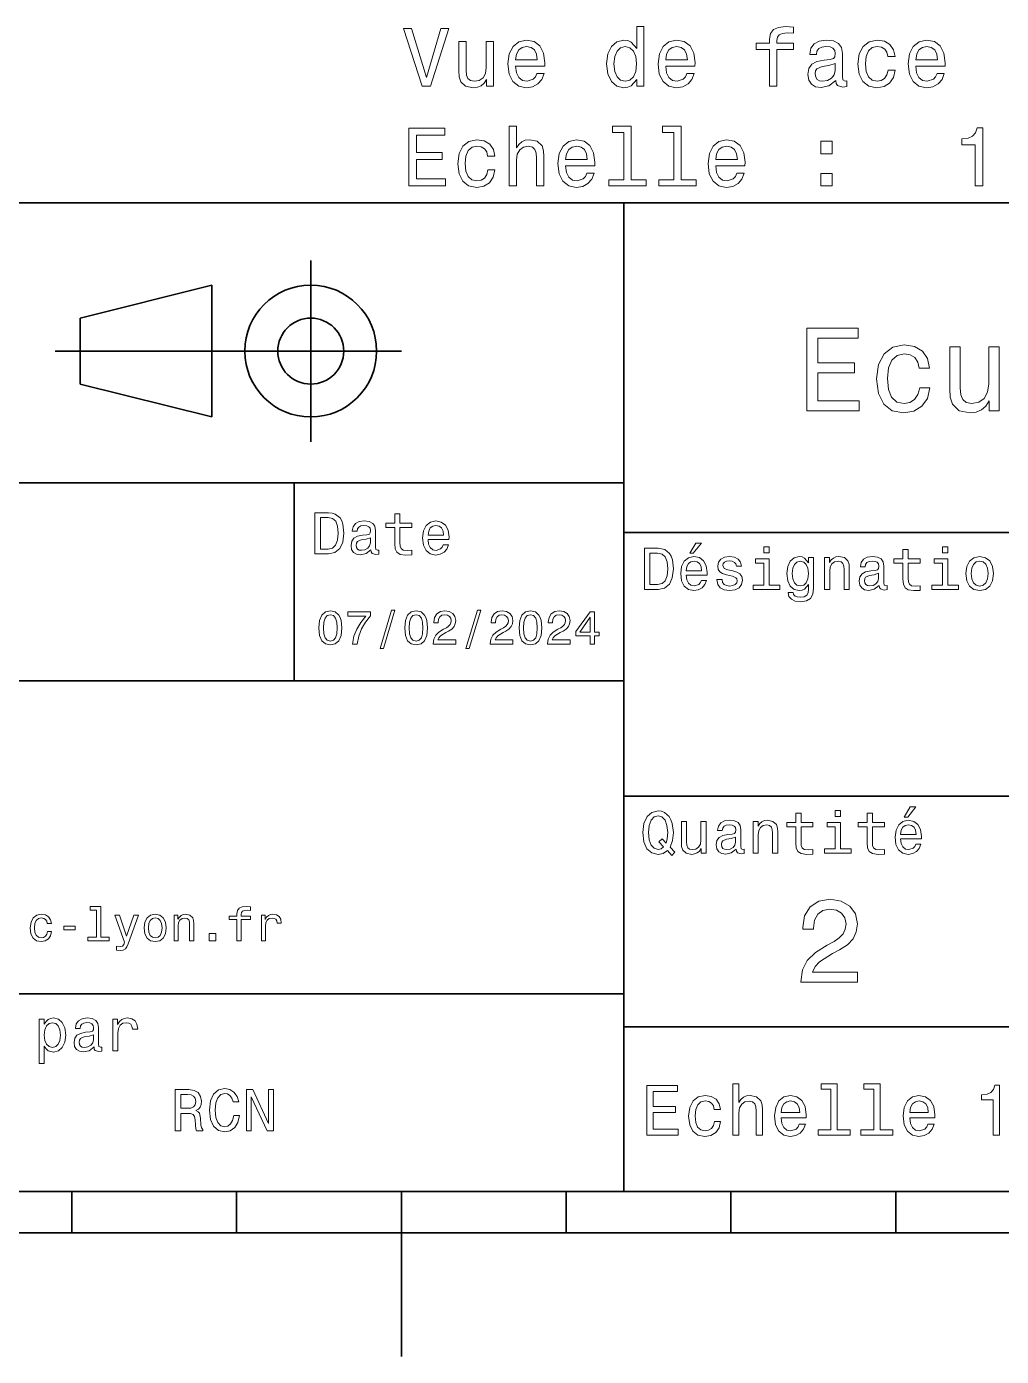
# Model space of a CAD drawing. Extents: x 0 to 297, y 0 to 210.
# Drawn here: x 125.8 to 184.9, y 0 to 80.7 of the extents above; entities that cross this region are included whole.
import ezdxf

# ---------------------------------------------------------------- set-up
doc = ezdxf.new("R2010")
doc.units = 0

msp = doc.modelspace()

# ---------------------------------------------------------------- linework, layer by layer
at = {"color": 7, "lineweight": 35}
for p, q in [((97, 70), (287, 70)), ((162, 10), (162, 70)), ((127.5, 61), (148.5, 61)), ((97, 53), (162, 53)), ((162, 50), (287, 50)), ((97, 41), (162, 41)), ((162, 34), (287, 34)), ((97, 22), (162, 22)), ((162, 20), (287, 20)), ((10, 10), (287, 10)), ((97, 10), (287, 10)), ((98.5, 7.5), (198.5, 7.5))]:
    msp.add_line(p, q, dxfattribs=at)
at = {"color": 7, "lineweight": 35, "ltscale": 0.275}
msp.add_line((143, 55.5), (143, 66.5), dxfattribs=at)
at = {"color": 7, "lineweight": 35, "ltscale": 0.206155}
for p, q in [((129, 63), (137, 65)), ((137, 57), (129, 59))]:
    msp.add_line(p, q, dxfattribs=at)
at = {"color": 7, "lineweight": 35, "ltscale": 0.2}
msp.add_line((137, 65), (137, 57), dxfattribs=at)
at = {"color": 7, "lineweight": 35, "ltscale": 0.1}
msp.add_line((129, 59), (129, 63), dxfattribs=at)
at = {"color": 7, "lineweight": 35, "ltscale": 0.3}
msp.add_line((142, 41), (142, 53), dxfattribs=at)
at = {"color": 7, "lineweight": 35, "ltscale": 0.0625}
for p, q in [((128.5, 10), (128.5, 7.5)), ((138.5, 10), (138.5, 7.5)), ((158.5, 10), (158.5, 7.5)), ((168.5, 10), (168.5, 7.5)), ((178.5, 10), (178.5, 7.5))]:
    msp.add_line(p, q, dxfattribs=at)
at = {"color": 7, "lineweight": 35, "ltscale": 0.25}
msp.add_line((148.5, 10), (148.5, 0), dxfattribs=at)
at = {"color": 7, "lineweight": 13}
for points in [[(162.782425, 77.484261), (162.782425, 77.065674), (163.226227, 77.065674), (163.226227, 80.686714), (162.78746, 80.686714), (162.78746, 79.360344), (162.44957, 79.743629), (162.242798, 79.834404), (162.005768, 79.869705), (161.577087, 79.768845), (161.244232, 79.48642), (161.027374, 79.032532), (160.951736, 78.422302), (161.027374, 77.812073), (161.244232, 77.353134), (161.577087, 77.065674), (162.005768, 76.969856), (162.242798, 77.005157), (162.454605, 77.095932)], [(170.841492, 79.304871), (170.841492, 77.065674), (171.285309, 77.065674), (171.285309, 79.304871), (172.293945, 79.304871), (172.293945, 79.683105), (171.285309, 79.683105), (171.285309, 79.849533), (171.320602, 80.051262), (171.4366, 80.187431), (171.633286, 80.26812), (171.91571, 80.298386), (172.293945, 80.278214), (172.293945, 80.661499), (171.81485, 80.686714), (171.381134, 80.641319), (171.078537, 80.505157), (170.896973, 80.26812), (170.841492, 79.930229), (170.841492, 79.683105), (170.029541, 79.683105), (170.029541, 79.304871)], [(150.895538, 80.570717), (150.018005, 77.590172), (149.11528, 80.570717), (148.636169, 80.570717), (149.765854, 77.065674), (150.270172, 77.065674), (151.374634, 80.570717)], [(154.097977, 79.773888), (153.654175, 79.773888), (153.654175, 78.210487), (153.603745, 77.847374), (153.457489, 77.585129), (153.230545, 77.423744), (152.932999, 77.373314), (152.695969, 77.413658), (152.544662, 77.534691), (152.458939, 77.741463), (152.438766, 78.033974), (152.438766, 79.773888), (151.994965, 79.773888), (151.994965, 77.993629), (152.010086, 77.635559), (152.105911, 77.338005), (152.398422, 77.065674), (152.867432, 76.969856), (153.119598, 77.005157), (153.336456, 77.095932), (153.523056, 77.252274), (153.674347, 77.479218), (153.674347, 77.065674), (154.097977, 77.065674)], [(155.434433, 78.291176), (157.209656, 78.291176), (157.214691, 78.497948), (157.134003, 79.077919), (156.912109, 79.511642), (156.559082, 79.773888), (156.090057, 79.869705), (155.631119, 79.768845), (155.278091, 79.48642), (155.051147, 79.027489), (154.970459, 78.422302), (155.046112, 77.801987), (155.273056, 77.348091), (155.621033, 77.065674), (156.074921, 76.969856), (156.468292, 77.035416), (156.791061, 77.206886), (157.028091, 77.479218), (157.164261, 77.842331), (156.72551, 77.842331), (156.63472, 77.640602), (156.503601, 77.489304), (156.130402, 77.368271), (155.842941, 77.423744), (155.626083, 77.600258), (155.484863, 77.887718), (155.434433, 78.276047)], [(155.434433, 78.664375), (155.489914, 79.01236), (155.626083, 79.269562), (155.832855, 79.425903), (156.105194, 79.481377), (156.372482, 79.425903), (156.579254, 79.269562), (156.705338, 79.01236), (156.750717, 78.664375)], [(162.081406, 79.471291), (162.373917, 79.400688), (162.595825, 79.204002), (162.726944, 78.87619), (162.777374, 78.422302), (162.726944, 77.963371), (162.595825, 77.635559), (162.373917, 77.43383), (162.081406, 77.368271), (161.804031, 77.43383), (161.592224, 77.635559), (161.451004, 77.968414), (161.405624, 78.422302), (161.451004, 78.871147), (161.592224, 79.198959), (161.804031, 79.400688)], [(164.542511, 78.291176), (166.317719, 78.291176), (166.322769, 78.497948), (166.242081, 79.077919), (166.020172, 79.511642), (165.667145, 79.773888), (165.19812, 79.869705), (164.739197, 79.768845), (164.386169, 79.48642), (164.159225, 79.027489), (164.078537, 78.422302), (164.154175, 77.801987), (164.381119, 77.348091), (164.729111, 77.065674), (165.182999, 76.969856), (165.57637, 77.035416), (165.899139, 77.206886), (166.136169, 77.479218), (166.272339, 77.842331), (165.833572, 77.842331), (165.742798, 77.640602), (165.611664, 77.489304), (165.23848, 77.368271), (164.951004, 77.423744), (164.734146, 77.600258), (164.592941, 77.887718), (164.542511, 78.276047)], [(164.542511, 78.664375), (164.597977, 79.01236), (164.734146, 79.269562), (164.940918, 79.425903), (165.213257, 79.481377), (165.480545, 79.425903), (165.687317, 79.269562), (165.8134, 79.01236), (165.858795, 78.664375)], [(174.871033, 77.418701), (174.871033, 77.403572), (174.896255, 77.232101), (174.971909, 77.111061), (175.289627, 77.015244), (175.536743, 77.055588), (175.536743, 77.398529), (175.430832, 77.3834), (175.289627, 77.448959), (175.264404, 77.650688), (175.264404, 79.052704), (175.203888, 79.410774), (175.027374, 79.662933), (174.719742, 79.814232), (174.286026, 79.869705), (173.862396, 79.809189), (173.549713, 79.637718), (173.353027, 79.37043), (173.28746, 79.017403), (173.28746, 78.987144), (173.685883, 78.987144), (173.721176, 79.198959), (173.832138, 79.350258), (174.013687, 79.441032), (174.270889, 79.476334), (174.518005, 79.451118), (174.694519, 79.375473), (174.80043, 79.244347), (174.835739, 79.06279), (174.815567, 78.850975), (174.734863, 78.745071), (174.533142, 78.694633), (174.154907, 78.654289), (173.721176, 78.563515), (173.413544, 78.40213), (173.231995, 78.149971), (173.176514, 77.776772), (173.226944, 77.443916), (173.383286, 77.1968), (173.635452, 77.040459), (173.983429, 76.984985), (174.452454, 77.090889)], [(178.023056, 78.87619), (178.461823, 78.87619), (178.371033, 79.279648), (178.154175, 79.597374), (177.816284, 79.79406), (177.377518, 79.869705), (176.893372, 79.768845), (176.525208, 79.48642), (176.293228, 79.027489), (176.21254, 78.412216), (176.288177, 77.801987), (176.515137, 77.348091), (176.873199, 77.065674), (177.362396, 76.969856), (177.796112, 77.045502), (178.134003, 77.257317), (178.365997, 77.590172), (178.466858, 78.033974), (178.043228, 78.033974), (177.967575, 77.751556), (177.82637, 77.539734), (177.624634, 77.408615), (177.377518, 77.368271), (177.069885, 77.43383), (176.847977, 77.635559), (176.711823, 77.963371), (176.666428, 78.427345), (176.711823, 78.881233), (176.853027, 79.209045), (177.079971, 79.410774), (177.377518, 79.481377), (177.639771, 79.435989), (177.836456, 79.32), (177.967575, 79.128357)], [(179.722626, 78.291176), (181.497833, 78.291176), (181.502884, 78.497948), (181.42218, 79.077919), (181.200287, 79.511642), (180.84726, 79.773888), (180.378235, 79.869705), (179.919312, 79.768845), (179.566284, 79.48642), (179.33934, 79.027489), (179.258636, 78.422302), (179.33429, 77.801987), (179.561234, 77.348091), (179.909225, 77.065674), (180.363113, 76.969856), (180.756485, 77.035416), (181.079254, 77.206886), (181.316284, 77.479218), (181.452454, 77.842331), (181.013687, 77.842331), (180.922913, 77.640602), (180.791779, 77.489304), (180.418579, 77.368271), (180.131119, 77.423744), (179.914261, 77.600258), (179.773056, 77.887718), (179.722626, 78.276047)], [(179.722626, 78.664375), (179.778091, 79.01236), (179.914261, 79.269562), (180.121033, 79.425903), (180.393372, 79.481377), (180.66066, 79.425903), (180.867432, 79.269562), (180.993515, 79.01236), (181.03891, 78.664375)], [(174.820602, 78.013802), (174.760086, 77.751556), (174.598709, 77.54982), (174.356628, 77.418701), (174.059082, 77.373314), (173.867432, 77.398529), (173.731262, 77.479218), (173.645538, 77.62043), (173.620316, 77.817116), (173.640488, 77.993629), (173.721176, 78.119705), (174.043945, 78.260918), (174.452454, 78.321434), (174.820602, 78.442474)], [(148.958939, 71.018845), (151.177948, 71.018845), (151.177948, 71.442474), (149.422913, 71.442474), (149.422913, 72.627632), (150.986313, 72.627632), (150.986313, 73.046219), (149.422913, 73.046219), (149.422913, 74.095215), (151.137604, 74.095215), (151.137604, 74.518845), (148.958939, 74.518845)], [(155.046112, 71.018845), (155.489914, 71.018845), (155.489914, 72.582245), (155.535309, 72.940315), (155.681549, 73.20256), (155.908508, 73.363945), (156.21109, 73.424461), (156.453171, 73.374031), (156.604462, 73.237862), (156.680115, 73.010918), (156.705338, 72.708328), (156.705338, 71.018845), (157.149139, 71.018845), (157.149139, 72.799103), (157.128967, 73.157173), (157.038177, 73.454727), (156.740631, 73.727058), (156.276657, 73.822876), (156.02449, 73.787575), (155.807632, 73.691757), (155.626083, 73.540459), (155.489914, 73.333687), (155.489914, 74.639885), (155.046112, 74.639885)], [(162.000717, 74.266685), (162.000717, 71.392044), (161.087891, 71.392044), (161.087891, 71.018845), (163.35231, 71.018845), (163.35231, 71.392044), (162.444519, 71.392044), (162.444519, 74.639885), (161.304749, 74.639885), (161.304749, 74.266685)], [(165.036743, 74.266685), (165.036743, 71.392044), (164.123917, 71.392044), (164.123917, 71.018845), (166.388336, 71.018845), (166.388336, 71.392044), (165.480545, 71.392044), (165.480545, 74.639885), (164.340775, 74.639885), (164.340775, 74.266685)], [(183.323486, 71.018845), (183.78241, 71.018845), (183.78241, 74.54406), (183.439484, 74.54406), (183.348694, 74.236427), (183.167145, 74.029648), (182.889771, 73.908615), (182.506485, 73.868271), (182.506485, 73.510201), (183.323486, 73.510201)], [(153.734863, 72.829361), (154.17363, 72.829361), (154.082855, 73.232819), (153.865997, 73.550545), (153.528091, 73.747231), (153.08934, 73.822876), (152.605194, 73.722015), (152.23703, 73.43959), (152.005051, 72.980659), (151.924347, 72.365387), (152, 71.755157), (152.226944, 71.301262), (152.585022, 71.018845), (153.074203, 70.923027), (153.507919, 70.998672), (153.845825, 71.210487), (154.077805, 71.543343), (154.17868, 71.987144), (153.755051, 71.987144), (153.679398, 71.704727), (153.538177, 71.492905), (153.336456, 71.361786), (153.08934, 71.321442), (152.781708, 71.387001), (152.559799, 71.58873), (152.42363, 71.916542), (152.378235, 72.380516), (152.42363, 72.834404), (152.564835, 73.162216), (152.791794, 73.363945), (153.08934, 73.434547), (153.351578, 73.38916), (153.548279, 73.27317), (153.679398, 73.081528)], [(158.470459, 72.244347), (160.245682, 72.244347), (160.250717, 72.451118), (160.170029, 73.03109), (159.94812, 73.464813), (159.595108, 73.727058), (159.126083, 73.822876), (158.667145, 73.722015), (158.314117, 73.43959), (158.087173, 72.980659), (158.006485, 72.375473), (158.082138, 71.755157), (158.309082, 71.301262), (158.657059, 71.018845), (159.110947, 70.923027), (159.504318, 70.988586), (159.827087, 71.160057), (160.064117, 71.432388), (160.200287, 71.795502), (159.761536, 71.795502), (159.670746, 71.593773), (159.539627, 71.442474), (159.166428, 71.321442), (158.878967, 71.376915), (158.662109, 71.553429), (158.520889, 71.840889), (158.470459, 72.229218)], [(158.470459, 72.617546), (158.52594, 72.96553), (158.662109, 73.222733), (158.868881, 73.379074), (159.141205, 73.434547), (159.408508, 73.379074), (159.61528, 73.222733), (159.741348, 72.96553), (159.786743, 72.617546)], [(167.578537, 72.244347), (169.353745, 72.244347), (169.358795, 72.451118), (169.278107, 73.03109), (169.056198, 73.464813), (168.703171, 73.727058), (168.234146, 73.822876), (167.775223, 73.722015), (167.422195, 73.43959), (167.195251, 72.980659), (167.114548, 72.375473), (167.190201, 71.755157), (167.417145, 71.301262), (167.765137, 71.018845), (168.219025, 70.923027), (168.612396, 70.988586), (168.935165, 71.160057), (169.172195, 71.432388), (169.30835, 71.795502), (168.869598, 71.795502), (168.778824, 71.593773), (168.64769, 71.442474), (168.27449, 71.321442), (167.98703, 71.376915), (167.770172, 71.553429), (167.628967, 71.840889), (167.578537, 72.229218)], [(167.578537, 72.617546), (167.634003, 72.96553), (167.770172, 73.222733), (167.976944, 73.379074), (168.249283, 73.434547), (168.516571, 73.379074), (168.723343, 73.222733), (168.849426, 72.96553), (168.894806, 72.617546)], [(173.958221, 72.975616), (174.654175, 72.975616), (174.654175, 73.727058), (173.958221, 73.727058)], [(173.958221, 71.018845), (174.654175, 71.018845), (174.654175, 71.770287), (173.958221, 71.770287)], [(173.109512, 57.381123), (176.279541, 57.381123), (176.279541, 57.986309), (173.772339, 57.986309), (173.772339, 59.679394), (176.005768, 59.679394), (176.005768, 60.277374), (173.772339, 60.277374), (173.772339, 61.775936), (176.221893, 61.775936), (176.221893, 62.381123), (173.109512, 62.381123)], [(179.932281, 59.967579), (180.559082, 59.967579), (180.429398, 60.543945), (180.119598, 60.997837), (179.636887, 61.278816), (179.010086, 61.386887), (178.318436, 61.242794), (177.792511, 60.839336), (177.46109, 60.183716), (177.345825, 59.304752), (177.453888, 58.432995), (177.778091, 57.78458), (178.289627, 57.381123), (178.988464, 57.244236), (179.608063, 57.352303), (180.090775, 57.6549), (180.42218, 58.130402), (180.566284, 58.764408), (179.96109, 58.764408), (179.853027, 58.36095), (179.651291, 58.058357), (179.363113, 57.871037), (179.010086, 57.8134), (178.570602, 57.907059), (178.253601, 58.195244), (178.059082, 58.663544), (177.994232, 59.326366), (178.059082, 59.974781), (178.260803, 60.443081), (178.585007, 60.731266), (179.010086, 60.83213), (179.38472, 60.767288), (179.66571, 60.601585), (179.853027, 60.327808)], [(184.788177, 61.25), (184.154175, 61.25), (184.154175, 59.016571), (184.082123, 58.497837), (183.873199, 58.123196), (183.548996, 57.892651), (183.123917, 57.820602), (182.785294, 57.878242), (182.569168, 58.051151), (182.446686, 58.346542), (182.417862, 58.764408), (182.417862, 61.25), (181.783859, 61.25), (181.783859, 58.706772), (181.805481, 58.195244), (181.942368, 57.770172), (182.360229, 57.381123), (183.030258, 57.244236), (183.390488, 57.294666), (183.700287, 57.424351), (183.966858, 57.647694), (184.182999, 57.971901), (184.182999, 57.381123), (184.788177, 57.381123)], [(144.080688, 51.190563), (143.248566, 51.190563), (143.248566, 48.690563), (144.080688, 48.690563), (144.473343, 48.769814), (144.765137, 49.011169), (144.945251, 49.40382), (145.010086, 49.940563), (144.952454, 50.488113), (144.880402, 50.70425), (144.779541, 50.877163), (144.487747, 51.111313), (144.296829, 51.168949)], [(144.055481, 50.891571), (144.329254, 50.837536), (144.516571, 50.671829), (144.628235, 50.376442), (144.664261, 49.940563), (144.624634, 49.519093), (144.51297, 49.223705), (144.322052, 49.047192), (144.055481, 48.989555), (143.583572, 48.989555), (143.583572, 50.891571)], [(148.100861, 50.289986), (148.100861, 49.320965), (148.122482, 49.007565), (148.223343, 48.791428), (148.425079, 48.665348), (148.767288, 48.62212), (149.141937, 48.640129), (149.141937, 48.913906), (148.868149, 48.892292), (148.619598, 48.921112), (148.486313, 49.011169), (148.42868, 49.162464), (148.417862, 49.375), (148.417862, 50.289986), (149.141937, 50.289986), (149.141937, 50.560158), (148.417862, 50.560158), (148.417862, 51.125721), (148.100861, 51.125721), (148.100861, 50.560158), (147.553314, 50.560158), (147.553314, 50.289986)], [(146.656342, 48.942726), (146.656342, 48.931919), (146.674347, 48.809441), (146.728394, 48.722984), (146.955338, 48.654541), (147.131851, 48.683357), (147.131851, 48.928314), (147.056198, 48.917507), (146.955338, 48.96434), (146.937317, 49.108429), (146.937317, 50.109871), (146.894089, 50.365635), (146.768005, 50.54575), (146.548264, 50.65382), (146.23848, 50.693443), (145.935883, 50.650219), (145.71254, 50.52774), (145.572052, 50.336815), (145.525223, 50.084656), (145.525223, 50.063042), (145.809799, 50.063042), (145.835022, 50.21434), (145.914261, 50.322407), (146.043945, 50.387249), (146.227661, 50.412464), (146.404175, 50.394455), (146.530258, 50.34042), (146.605911, 50.246758), (146.631119, 50.117077), (146.616714, 49.965778), (146.559082, 49.890129), (146.414978, 49.854107), (146.144806, 49.825291), (145.835022, 49.760448), (145.61528, 49.645176), (145.485596, 49.465057), (145.445969, 49.19849), (145.481995, 48.960735), (145.593658, 48.784222), (145.773773, 48.67255), (146.022339, 48.632927), (146.357346, 48.708576)], [(150.121765, 49.565922), (151.389771, 49.565922), (151.393372, 49.713619), (151.335739, 50.127884), (151.177231, 50.437683), (150.925079, 50.625), (150.590057, 50.693443), (150.262253, 50.621399), (150.010086, 50.41967), (149.847977, 50.091862), (149.790344, 49.659584), (149.844376, 49.216499), (150.006485, 48.892292), (150.255051, 48.690563), (150.579254, 48.62212), (150.860229, 48.668949), (151.090775, 48.791428), (151.260086, 48.98595), (151.357346, 49.245319), (151.043945, 49.245319), (150.979111, 49.101227), (150.885452, 48.993156), (150.618881, 48.9067), (150.413544, 48.946327), (150.258652, 49.072407), (150.157776, 49.27774), (150.121765, 49.555115)], [(150.121765, 49.832493), (150.161377, 50.081055), (150.258652, 50.264771), (150.406342, 50.376442), (150.600861, 50.416069), (150.791794, 50.376442), (150.939484, 50.264771), (151.029541, 50.081055), (151.061966, 49.832493)], [(146.620316, 49.367798), (146.577087, 49.180477), (146.461823, 49.036385), (146.28891, 48.942726), (146.07637, 48.910305), (145.939484, 48.928314), (145.842224, 48.98595), (145.780975, 49.086815), (145.76297, 49.227306), (145.777374, 49.353386), (145.835022, 49.443443), (146.065567, 49.544312), (146.357346, 49.587536), (146.620316, 49.673992)], [(166.004318, 48.728386), (166.216858, 48.728386), (166.717575, 49.340778), (166.364548, 49.340778)], [(164.080688, 49.030979), (163.248566, 49.030979), (163.248566, 46.530979), (164.080688, 46.530979), (164.473343, 46.610229), (164.765137, 46.851585), (164.945251, 47.244236), (165.010086, 47.780979), (164.952454, 48.328529), (164.880402, 48.544666), (164.779541, 48.717579), (164.487747, 48.951729), (164.296829, 49.009365)], [(164.055481, 48.731987), (164.329254, 48.677952), (164.516571, 48.512245), (164.628235, 48.216858), (164.664261, 47.780979), (164.624634, 47.359509), (164.51297, 47.064121), (164.322052, 46.887608), (164.055481, 46.829971), (163.583572, 46.829971), (163.583572, 48.731987)], [(165.784576, 47.406338), (167.052597, 47.406338), (167.056198, 47.554035), (166.998566, 47.9683), (166.840057, 48.278099), (166.587891, 48.465416), (166.252884, 48.533859), (165.925079, 48.461815), (165.672913, 48.260086), (165.510803, 47.932278), (165.453171, 47.5), (165.507202, 47.056915), (165.669312, 46.732708), (165.917862, 46.530979), (166.242081, 46.462536), (166.523056, 46.509365), (166.753601, 46.631844), (166.922913, 46.826366), (167.020172, 47.085735), (166.706772, 47.085735), (166.641937, 46.941643), (166.548264, 46.833572), (166.281708, 46.747116), (166.07637, 46.786743), (165.921463, 46.912823), (165.820602, 47.118156), (165.784576, 47.395531)], [(168.623199, 47.658501), (168.317001, 47.730545), (168.090057, 47.8134), (168.014404, 47.982708), (168.036026, 48.101585), (168.111664, 48.188038), (168.234146, 48.242073), (168.41066, 48.263687), (168.579971, 48.242073), (168.713257, 48.177231), (168.799713, 48.079971), (168.835739, 47.950287), (169.145538, 47.950287), (169.145538, 47.957493), (169.091492, 48.191643), (168.943802, 48.375359), (168.713257, 48.490635), (168.41066, 48.533859), (168.104462, 48.490635), (167.881119, 48.371758), (167.740631, 48.195244), (167.697403, 47.971901), (167.729828, 47.755764), (167.830688, 47.604465), (167.996399, 47.496399), (168.237747, 47.42075), (168.590775, 47.334293), (168.806915, 47.244236), (168.864548, 47.172188), (168.886169, 47.064121), (168.853745, 46.930836), (168.767288, 46.829971), (168.626801, 46.765129), (168.439484, 46.743515), (168.241348, 46.765129), (168.09726, 46.840778), (168, 46.963257), (167.960373, 47.132565), (167.654175, 47.132565), (167.704605, 46.844379), (167.85231, 46.635445), (168.086456, 46.509365), (168.41066, 46.462536), (168.749283, 46.509365), (168.997833, 46.635445), (169.149139, 46.837173), (169.203171, 47.100143), (169.163544, 47.327087), (169.05188, 47.481987), (168.868149, 47.582851)], [(170.824203, 49.117435), (170.489197, 49.117435), (170.489197, 48.757202), (170.824203, 48.757202)], [(173.518738, 46.617435), (173.518738, 48.465416), (173.216141, 48.465416), (173.216141, 48.152016), (172.967575, 48.4366), (172.816284, 48.508644), (172.646973, 48.533859), (172.340775, 48.461815), (172.103027, 48.260086), (171.94812, 47.935879), (171.894089, 47.5), (171.94812, 47.060516), (172.103027, 46.736309), (172.340775, 46.530979), (172.646973, 46.462536), (172.819885, 46.487751), (172.963974, 46.552593), (173.216141, 46.826366), (173.216141, 46.552593), (173.187317, 46.336456), (173.108063, 46.181557), (172.956772, 46.091499), (172.729828, 46.059078), (172.531708, 46.080692), (172.391205, 46.134727), (172.30835, 46.228386), (172.283142, 46.354465), (171.976944, 46.354465), (171.976944, 46.340057), (172.023773, 46.109509), (172.167862, 45.9366), (172.398407, 45.824928), (172.711823, 45.785301), (173.086456, 45.839336), (173.335022, 45.990635), (173.47551, 46.253601)], [(174.181549, 46.530979), (174.498566, 46.530979), (174.498566, 47.647694), (174.530975, 47.903458), (174.635452, 48.090778), (174.797546, 48.206051), (175.013687, 48.249279), (175.1866, 48.213257), (175.294662, 48.115993), (175.348709, 47.953888), (175.366714, 47.737751), (175.366714, 46.530979), (175.683716, 46.530979), (175.683716, 47.802593), (175.669312, 48.058357), (175.604462, 48.270893), (175.391937, 48.465416), (175.060516, 48.533859), (174.876801, 48.508644), (174.721909, 48.440201), (174.588623, 48.324928), (174.484146, 48.170029), (174.484146, 48.465416), (174.181549, 48.465416)], [(177.499283, 46.783142), (177.499283, 46.772335), (177.517288, 46.649857), (177.57132, 46.5634), (177.798264, 46.494957), (177.974777, 46.523773), (177.974777, 46.76873), (177.899139, 46.757923), (177.798264, 46.804756), (177.780258, 46.948845), (177.780258, 47.950287), (177.73703, 48.206051), (177.610947, 48.386166), (177.391205, 48.494236), (177.081406, 48.533859), (176.778824, 48.490635), (176.555481, 48.368156), (176.414978, 48.177231), (176.368149, 47.925072), (176.368149, 47.903458), (176.65274, 47.903458), (176.677948, 48.054756), (176.757202, 48.162823), (176.886887, 48.227665), (177.070602, 48.25288), (177.247116, 48.234871), (177.373199, 48.180836), (177.448853, 48.087173), (177.47406, 47.957493), (177.459656, 47.806194), (177.402023, 47.730545), (177.257919, 47.694523), (176.987747, 47.665707), (176.677948, 47.600864), (176.458206, 47.485592), (176.328537, 47.305473), (176.28891, 47.038906), (176.324921, 46.801151), (176.4366, 46.624638), (176.616714, 46.512966), (176.86528, 46.473343), (177.200287, 46.548992)], [(178.943802, 48.130402), (178.943802, 47.161381), (178.965424, 46.84798), (179.066284, 46.631844), (179.268005, 46.505764), (179.610229, 46.462536), (179.984863, 46.480545), (179.984863, 46.754322), (179.71109, 46.732708), (179.46254, 46.761528), (179.329254, 46.851585), (179.271606, 47.00288), (179.260803, 47.215416), (179.260803, 48.130402), (179.984863, 48.130402), (179.984863, 48.400574), (179.260803, 48.400574), (179.260803, 48.966137), (178.943802, 48.966137), (178.943802, 48.400574), (178.396255, 48.400574), (178.396255, 48.130402)], [(181.667145, 49.117435), (181.332138, 49.117435), (181.332138, 48.757202), (181.667145, 48.757202)], [(182.762253, 47.496399), (182.819885, 47.056915), (182.985596, 46.732708), (183.248566, 46.530979), (183.601593, 46.462536), (183.951004, 46.530979), (184.213974, 46.729107), (184.379684, 47.053314), (184.440918, 47.496399), (184.379684, 47.935879), (184.213974, 48.263687), (183.951004, 48.461815), (183.601593, 48.533859), (183.248566, 48.461815), (182.985596, 48.260086), (182.819885, 47.935879)], [(165.784576, 47.672909), (165.824203, 47.921471), (165.921463, 48.105186), (166.069168, 48.216858), (166.263687, 48.256485), (166.454605, 48.216858), (166.60231, 48.105186), (166.692368, 47.921471), (166.724777, 47.672909)], [(170.8134, 46.79755), (170.8134, 48.400574), (169.999283, 48.400574), (169.999283, 48.130402), (170.496399, 48.130402), (170.496399, 46.79755), (169.847977, 46.79755), (169.847977, 46.530979), (171.469025, 46.530979), (171.469025, 46.79755)], [(172.221909, 47.5), (172.254318, 47.820606), (172.351593, 48.058357), (172.502884, 48.198845), (172.704605, 48.249279), (172.917145, 48.198845), (173.075653, 48.058357), (173.172913, 47.820606), (173.208939, 47.5), (173.172913, 47.172188), (173.075653, 46.938038), (172.917145, 46.793949), (172.704605, 46.747116), (172.502884, 46.793949), (172.351593, 46.938038), (172.254318, 47.175793)], [(181.656342, 46.79755), (181.656342, 48.400574), (180.842224, 48.400574), (180.842224, 48.130402), (181.33934, 48.130402), (181.33934, 46.79755), (180.690918, 46.79755), (180.690918, 46.530979), (182.311966, 46.530979), (182.311966, 46.79755)], [(183.086456, 47.5), (183.118881, 47.824207), (183.219742, 48.058357), (183.381851, 48.20245), (183.601593, 48.25288), (183.817719, 48.20245), (183.979828, 48.061958), (184.080688, 47.824207), (184.116714, 47.5), (184.080688, 47.172188), (183.979828, 46.934437), (183.817719, 46.790344), (183.601593, 46.743515), (183.381851, 46.790344), (183.219742, 46.934437), (183.118881, 47.172188)], [(177.463257, 47.208214), (177.420029, 47.020893), (177.304749, 46.876801), (177.131851, 46.783142), (176.919312, 46.750721), (176.782425, 46.76873), (176.68515, 46.826366), (176.623917, 46.927231), (176.605911, 47.067722), (176.620316, 47.193802), (176.677948, 47.283859), (176.908508, 47.384727), (177.200287, 47.427952), (177.463257, 47.514408)], [(143.498566, 44.201729), (143.541794, 43.749279), (143.677231, 43.426514), (143.893372, 43.230549), (144.193085, 43.167149), (144.489914, 43.230549), (144.706055, 43.426514), (144.838623, 43.749279), (144.884735, 44.201729), (144.838623, 44.651299), (144.783859, 44.829971), (144.706055, 44.976948), (144.489914, 45.172913), (144.193085, 45.239193), (143.893372, 45.172913), (143.677231, 44.974064), (143.541794, 44.651299)], [(147.213257, 42.956772), (147.412109, 42.956772), (148.109512, 45.279541), (147.907791, 45.279541)], [(148.703171, 44.201729), (148.746399, 43.749279), (148.881851, 43.426514), (149.097992, 43.230549), (149.397705, 43.167149), (149.694534, 43.230549), (149.910675, 43.426514), (150.043228, 43.749279), (150.08934, 44.201729), (150.043228, 44.651299), (149.98848, 44.829971), (149.910675, 44.976948), (149.694534, 45.172913), (149.397705, 45.239193), (149.097992, 45.172913), (148.881851, 44.974064), (148.746399, 44.651299)], [(150.429398, 43.224785), (151.804047, 43.224785), (151.804047, 43.472622), (150.71759, 43.472622), (150.778107, 43.60807), (150.881851, 43.720463), (151.201736, 43.925072), (151.371765, 44.011528), (151.561966, 44.135448), (151.697418, 44.279541), (151.775223, 44.44957), (151.804047, 44.642651), (151.755051, 44.884727), (151.619598, 45.074928), (151.412109, 45.195965), (151.144104, 45.239193), (150.867447, 45.190201), (150.657059, 45.054756), (150.521622, 44.838619), (150.47551, 44.553314), (150.47551, 44.51297), (150.737762, 44.51297), (150.737762, 44.536022), (150.763687, 44.731991), (150.841507, 44.876083), (150.965424, 44.9683), (151.129684, 45), (151.296829, 44.971184), (151.420746, 44.899136), (151.50145, 44.786743), (151.530258, 44.645535), (151.510086, 44.51297), (151.455338, 44.400578), (151.363113, 44.302593), (151.236313, 44.216141), (151.066284, 44.12392), (150.783859, 43.945248), (150.585022, 43.755043), (150.466858, 43.524498), (150.429398, 43.233429)], [(152.417877, 42.956772), (152.616714, 42.956772), (153.314133, 45.279541), (153.112396, 45.279541)], [(153.899139, 43.224785), (155.273773, 43.224785), (155.273773, 43.472622), (154.187317, 43.472622), (154.247849, 43.60807), (154.351593, 43.720463), (154.671478, 43.925072), (154.841507, 44.011528), (155.031708, 44.135448), (155.167145, 44.279541), (155.244965, 44.44957), (155.273773, 44.642651), (155.224792, 44.884727), (155.08934, 45.074928), (154.881851, 45.195965), (154.613831, 45.239193), (154.337173, 45.190201), (154.126801, 45.054756), (153.991364, 44.838619), (153.945251, 44.553314), (153.945251, 44.51297), (154.207504, 44.51297), (154.207504, 44.536022), (154.233429, 44.731991), (154.311249, 44.876083), (154.435165, 44.9683), (154.599426, 45), (154.766571, 44.971184), (154.890488, 44.899136), (154.971191, 44.786743), (155, 44.645535), (154.979828, 44.51297), (154.925079, 44.400578), (154.832855, 44.302593), (154.706055, 44.216141), (154.536026, 44.12392), (154.253601, 43.945248), (154.054764, 43.755043), (153.9366, 43.524498), (153.899139, 43.233429)], [(155.642654, 44.201729), (155.685883, 43.749279), (155.821335, 43.426514), (156.037476, 43.230549), (156.337173, 43.167149), (156.634003, 43.230549), (156.850143, 43.426514), (156.982712, 43.749279), (157.028824, 44.201729), (156.982712, 44.651299), (156.927963, 44.829971), (156.850143, 44.976948), (156.634003, 45.172913), (156.337173, 45.239193), (156.037476, 45.172913), (155.821335, 44.974064), (155.685883, 44.651299)], [(157.368881, 43.224785), (158.743515, 43.224785), (158.743515, 43.472622), (157.657059, 43.472622), (157.71759, 43.60807), (157.821335, 43.720463), (158.14122, 43.925072), (158.311249, 44.011528), (158.50145, 44.135448), (158.636887, 44.279541), (158.714706, 44.44957), (158.743515, 44.642651), (158.694534, 44.884727), (158.559082, 45.074928), (158.351593, 45.195965), (158.083572, 45.239193), (157.806915, 45.190201), (157.596542, 45.054756), (157.461105, 44.838619), (157.414993, 44.553314), (157.414993, 44.51297), (157.677231, 44.51297), (157.677231, 44.536022), (157.703171, 44.731991), (157.780991, 44.876083), (157.904907, 44.9683), (158.069168, 45), (158.236313, 44.971184), (158.360229, 44.899136), (158.440918, 44.786743), (158.469742, 44.645535), (158.44957, 44.51297), (158.394821, 44.400578), (158.302597, 44.302593), (158.175797, 44.216141), (158.005768, 44.12392), (157.723343, 43.945248), (157.524506, 43.755043), (157.406342, 43.524498), (157.368881, 43.233429)], [(143.775223, 44.201729), (143.798279, 44.550434), (143.870316, 44.801155), (144, 44.948128), (144.193085, 45), (144.383286, 44.948128), (144.51297, 44.801155), (144.585022, 44.550434), (144.608078, 44.201729), (144.585022, 43.850143), (144.51297, 43.599426), (144.383286, 43.45245), (144.193085, 43.403458), (144, 43.45245), (143.870316, 43.599426), (143.798279, 43.850143)], [(145.52739, 43.224785), (145.818451, 43.224785), (145.913544, 43.700291), (146.080704, 44.144093), (146.317001, 44.556198), (146.625366, 44.942364), (146.625366, 45.181557), (145.253601, 45.181557), (145.253601, 44.919308), (146.348709, 44.919308), (146.031708, 44.530262), (145.792511, 44.12392), (145.625366, 43.691643)], [(148.979828, 44.201729), (149.002884, 44.550434), (149.074936, 44.801155), (149.20462, 44.948128), (149.397705, 45), (149.587906, 44.948128), (149.71759, 44.801155), (149.789627, 44.550434), (149.812683, 44.201729), (149.789627, 43.850143), (149.71759, 43.599426), (149.587906, 43.45245), (149.397705, 43.403458), (149.20462, 43.45245), (149.074936, 43.599426), (149.002884, 43.850143)], [(155.919312, 44.201729), (155.942368, 44.550434), (156.01442, 44.801155), (156.144104, 44.948128), (156.337173, 45), (156.527374, 44.948128), (156.657059, 44.801155), (156.729111, 44.550434), (156.752167, 44.201729), (156.729111, 43.850143), (156.657059, 43.599426), (156.527374, 43.45245), (156.337173, 43.403458), (156.144104, 43.45245), (156.01442, 43.599426), (155.942368, 43.850143)], [(159.965424, 43.224785), (160.224792, 43.224785), (160.224792, 43.720463), (160.510086, 43.720463), (160.510086, 43.951008), (160.224792, 43.951008), (160.224792, 45.181557), (159.96254, 45.181557), (159.086456, 43.974064), (159.086456, 43.720463), (159.965424, 43.720463)], [(159.328537, 43.951008), (159.965424, 44.847263), (159.965424, 43.951008)], [(164.642654, 30.685879), (164.916428, 30.401297), (165.107346, 30.592218), (164.811966, 30.894812), (164.963257, 31.305475), (165.010086, 31.780979), (164.941635, 32.339336), (164.862396, 32.56628), (164.757919, 32.753601), (164.46254, 33.009365), (164.282425, 33.074207), (164.08429, 33.099422), (163.702454, 33.009365), (163.41066, 32.757202), (163.223343, 32.342937), (163.158508, 31.780979), (163.223343, 31.219019), (163.407059, 30.804754), (163.698853, 30.54899), (164.08429, 30.462536), (164.39769, 30.520172)], [(175.161377, 33.117435), (174.82637, 33.117435), (174.82637, 32.757202), (175.161377, 32.757202)], [(179.015854, 32.728386), (179.228394, 32.728386), (179.729111, 33.340778), (179.376083, 33.340778)], [(164.41571, 30.916426), (164.260803, 30.801151), (164.08429, 30.765129), (163.850143, 30.829971), (163.666428, 31.024494), (163.543945, 31.341497), (163.504318, 31.780979), (163.543945, 32.216858), (163.662827, 32.537464), (163.846542, 32.731987), (164.08429, 32.80043), (164.318451, 32.731987), (164.502167, 32.533859), (164.621033, 32.213257), (164.664261, 31.780979), (164.631851, 31.40634), (164.5634, 31.150576), (164.329254, 31.395533), (164.13472, 31.211815)], [(166.998566, 32.465416), (166.681549, 32.465416), (166.681549, 31.348703), (166.645538, 31.089336), (166.541061, 30.902016), (166.378967, 30.786743), (166.166428, 30.750719), (165.997116, 30.779539), (165.889053, 30.865993), (165.827805, 31.013687), (165.8134, 31.222622), (165.8134, 32.465416), (165.496399, 32.465416), (165.496399, 31.193804), (165.507202, 30.93804), (165.575653, 30.725504), (165.784576, 30.530979), (166.119598, 30.462536), (166.299713, 30.487751), (166.454605, 30.552593), (166.587891, 30.664265), (166.695969, 30.826368), (166.695969, 30.530979), (166.998566, 30.530979)], [(168.824921, 30.78314), (168.824921, 30.772333), (168.842941, 30.649855), (168.896973, 30.5634), (169.123917, 30.494957), (169.30043, 30.523775), (169.30043, 30.768732), (169.224777, 30.757925), (169.123917, 30.804754), (169.105911, 30.948847), (169.105911, 31.950287), (169.062683, 32.206051), (168.9366, 32.386166), (168.716858, 32.494236), (168.407059, 32.533859), (168.104462, 32.490635), (167.881119, 32.368156), (167.740631, 32.177231), (167.693802, 31.925072), (167.693802, 31.903458), (167.978394, 31.903458), (168.003601, 32.054756), (168.082855, 32.162823), (168.21254, 32.227665), (168.396255, 32.25288), (168.572769, 32.234871), (168.698853, 32.180836), (168.77449, 32.087173), (168.799713, 31.957493), (168.785309, 31.806194), (168.727661, 31.730547), (168.583572, 31.694523), (168.3134, 31.665705), (168.003601, 31.600864), (167.783859, 31.48559), (167.654175, 31.305475), (167.614548, 31.038904), (167.650574, 30.801151), (167.762253, 30.62464), (167.942368, 30.512968), (168.190918, 30.473343), (168.52594, 30.54899)], [(169.844376, 30.530979), (170.161377, 30.530979), (170.161377, 31.647694), (170.193802, 31.903458), (170.298279, 32.090778), (170.460373, 32.206051), (170.676514, 32.249279), (170.849426, 32.213257), (170.957489, 32.115993), (171.011536, 31.95389), (171.029541, 31.737751), (171.029541, 30.530979), (171.346542, 30.530979), (171.346542, 31.802593), (171.332138, 32.058357), (171.267288, 32.270893), (171.054749, 32.465416), (170.723343, 32.533859), (170.539627, 32.508644), (170.38472, 32.440201), (170.251434, 32.324928), (170.146973, 32.170029), (170.146973, 32.465416), (169.844376, 32.465416)], [(172.438034, 32.130402), (172.438034, 31.161383), (172.459656, 30.847982), (172.560516, 30.631844), (172.762253, 30.505762), (173.104462, 30.462536), (173.479111, 30.480547), (173.479111, 30.754322), (173.205338, 30.732708), (172.956772, 30.761526), (172.823486, 30.851583), (172.765854, 31.002882), (172.755035, 31.215418), (172.755035, 32.130402), (173.479111, 32.130402), (173.479111, 32.400574), (172.755035, 32.400574), (172.755035, 32.966137), (172.438034, 32.966137), (172.438034, 32.400574), (171.890488, 32.400574), (171.890488, 32.130402)], [(175.150574, 30.79755), (175.150574, 32.400574), (174.336456, 32.400574), (174.336456, 32.130402), (174.833572, 32.130402), (174.833572, 30.79755), (174.185165, 30.79755), (174.185165, 30.530979), (175.806198, 30.530979), (175.806198, 30.79755)], [(176.775223, 32.130402), (176.775223, 31.161383), (176.796829, 30.847982), (176.89769, 30.631844), (177.099426, 30.505762), (177.44165, 30.462536), (177.816284, 30.480547), (177.816284, 30.754322), (177.542511, 30.732708), (177.293945, 30.761526), (177.16066, 30.851583), (177.103027, 31.002882), (177.092224, 31.215418), (177.092224, 32.130402), (177.816284, 32.130402), (177.816284, 32.400574), (177.092224, 32.400574), (177.092224, 32.966137), (176.775223, 32.966137), (176.775223, 32.400574), (176.227661, 32.400574), (176.227661, 32.130402)], [(178.796112, 31.40634), (180.064117, 31.40634), (180.067719, 31.554033), (180.010086, 31.9683), (179.851593, 32.278099), (179.599426, 32.465416), (179.264404, 32.533859), (178.9366, 32.461815), (178.684433, 32.260086), (178.522339, 31.932276), (178.464691, 31.5), (178.518738, 31.056915), (178.680832, 30.732708), (178.929398, 30.530979), (179.253601, 30.462536), (179.534576, 30.509365), (179.765137, 30.631844), (179.934433, 30.826368), (180.031708, 31.085733), (179.718292, 31.085733), (179.653458, 30.941643), (179.559799, 30.833572), (179.293228, 30.747118), (179.087891, 30.786743), (178.932999, 30.912823), (178.832138, 31.118155), (178.796112, 31.395533)], [(168.78891, 31.208212), (168.745682, 31.020893), (168.630402, 30.876801), (168.457489, 30.78314), (168.244965, 30.750719), (168.108063, 30.768732), (168.010803, 30.826368), (167.94957, 30.927233), (167.931549, 31.067722), (167.945969, 31.193804), (168.003601, 31.283861), (168.234146, 31.384726), (168.52594, 31.427954), (168.78891, 31.514408)], [(178.796112, 31.672911), (178.835739, 31.921469), (178.932999, 32.105186), (179.080688, 32.216858), (179.275208, 32.256485), (179.466141, 32.216858), (179.613831, 32.105186), (179.703888, 31.921469), (179.736313, 31.672911)], [(172.742065, 22.700289), (176.178665, 22.700289), (176.178665, 23.319885), (173.462524, 23.319885), (173.613831, 23.658503), (173.873199, 23.939482), (174.672897, 24.45101), (175.097977, 24.667147), (175.573486, 24.976946), (175.912094, 25.337177), (176.106628, 25.762249), (176.178665, 26.244957), (176.056183, 26.850143), (175.717575, 27.325649), (175.198837, 27.628242), (174.528809, 27.736313), (173.837173, 27.613834), (173.311234, 27.275217), (172.97261, 26.734871), (172.857346, 26.021614), (172.857346, 25.92075), (173.512955, 25.92075), (173.512955, 25.978386), (173.577805, 26.4683), (173.772324, 26.828531), (174.082123, 27.059078), (174.492783, 27.138329), (174.91066, 27.066282), (175.220459, 26.886168), (175.42218, 26.605188), (175.494232, 26.252163), (175.443802, 25.92075), (175.306915, 25.639771), (175.076355, 25.394814), (174.759354, 25.178675), (174.33429, 24.948128), (173.628235, 24.501442), (173.131119, 24.025938), (172.835724, 23.449568), (172.742065, 22.721903)], [(127.014412, 26.259367), (127.265129, 26.259367), (127.213257, 26.489914), (127.08934, 26.671471), (126.896255, 26.783863), (126.645538, 26.827091), (126.368881, 26.769453), (126.158501, 26.60807), (126.02594, 26.345821), (125.979828, 25.994238), (126.023056, 25.645535), (126.15274, 25.386168), (126.357353, 25.224785), (126.636887, 25.170031), (126.884727, 25.213257), (127.077812, 25.334295), (127.210373, 25.524496), (127.268013, 25.778099), (127.02594, 25.778099), (126.982712, 25.616716), (126.902023, 25.495678), (126.786743, 25.42075), (126.645538, 25.397696), (126.469742, 25.43516), (126.342941, 25.550434), (126.265129, 25.737753), (126.239197, 26.002882), (126.265129, 26.262249), (126.345825, 26.449568), (126.47551, 26.564842), (126.645538, 26.605188), (126.795395, 26.579252), (126.907784, 26.51297), (126.982712, 26.40346)], [(130.002884, 27.080692), (130.002884, 25.438042), (129.481277, 25.438042), (129.481277, 25.224785), (130.775223, 25.224785), (130.775223, 25.438042), (130.256485, 25.438042), (130.256485, 27.293949), (129.605194, 27.293949), (129.605194, 27.080692)], [(132.273773, 26.772335), (131.829971, 25.49856), (131.394821, 26.772335), (131.118164, 26.772335), (131.706055, 25.13833), (131.654175, 24.994238), (131.573486, 24.896255), (131.438049, 24.864553), (131.20462, 24.893373), (131.20462, 24.648417), (131.44957, 24.62536), (131.625366, 24.648417), (131.749283, 24.720463), (131.838623, 24.844381), (131.916428, 25.025938), (132.544678, 26.772335)], [(132.893372, 25.99712), (132.939484, 25.645535), (133.072052, 25.386168), (133.282425, 25.224785), (133.56485, 25.170031), (133.844391, 25.224785), (134.054764, 25.383286), (134.187317, 25.642653), (134.236313, 25.99712), (134.187317, 26.348703), (134.054764, 26.610952), (133.844391, 26.769453), (133.56485, 26.827091), (133.282425, 26.769453), (133.072052, 26.60807), (132.939484, 26.348703)], [(134.703171, 25.224785), (134.956772, 25.224785), (134.956772, 26.118156), (134.982712, 26.322767), (135.066284, 26.472624), (135.195969, 26.564842), (135.368881, 26.599424), (135.507202, 26.570606), (135.593658, 26.492796), (135.636902, 26.363113), (135.651306, 26.190203), (135.651306, 25.224785), (135.904907, 25.224785), (135.904907, 26.242077), (135.893372, 26.446688), (135.841507, 26.616716), (135.671478, 26.772335), (135.406342, 26.827091), (135.259369, 26.806917), (135.135452, 26.752163), (135.028824, 26.659943), (134.945251, 26.536024), (134.945251, 26.772335), (134.703171, 26.772335)], [(138.524506, 26.504324), (138.524506, 25.224785), (138.778107, 25.224785), (138.778107, 26.504324), (139.354477, 26.504324), (139.354477, 26.720463), (138.778107, 26.720463), (138.778107, 26.815563), (138.798279, 26.930836), (138.864563, 27.008646), (138.976959, 27.054756), (139.138336, 27.072046), (139.354477, 27.06052), (139.354477, 27.279539), (139.080688, 27.293949), (138.832855, 27.268013), (138.659943, 27.190203), (138.556198, 27.054756), (138.524506, 26.861671), (138.524506, 26.720463), (138.060516, 26.720463), (138.060516, 26.504324)], [(140.002884, 25.224785), (140.2565, 25.224785), (140.2565, 26.10951), (140.282425, 26.322767), (140.360229, 26.475506), (140.48703, 26.567724), (140.657074, 26.599424), (140.783875, 26.579252), (140.878967, 26.521614), (140.936615, 26.423632), (140.956787, 26.291067), (141.213257, 26.291067), (141.17868, 26.524496), (141.083588, 26.691643), (140.925079, 26.792507), (140.708939, 26.827091), (140.561966, 26.804035), (140.435165, 26.746399), (140.322769, 26.648417), (140.233429, 26.515852), (140.233429, 26.772335), (140.002884, 26.772335)], [(128.011536, 25.884727), (128.708939, 25.884727), (128.708939, 26.112392), (128.011536, 26.112392)], [(133.15274, 26), (133.17868, 26.259367), (133.259369, 26.446688), (133.389053, 26.56196), (133.56485, 26.602306), (133.737762, 26.56196), (133.867432, 26.449568), (133.948135, 26.259367), (133.976944, 26), (133.948135, 25.737753), (133.867432, 25.547552), (133.737762, 25.432278), (133.56485, 25.394814), (133.389053, 25.432278), (133.259369, 25.547552), (133.17868, 25.737753)], [(136.835739, 25.224785), (137.233429, 25.224785), (137.233429, 25.654181), (136.835739, 25.654181)], [(126.829254, 20.166426), (126.829254, 20.465418), (126.512253, 20.465418), (126.512253, 17.7817), (126.829254, 17.7817), (126.829254, 18.826368), (126.940926, 18.657061), (127.067009, 18.545389), (127.38401, 18.462536), (127.6866, 18.530979), (127.924355, 18.736311), (128.079254, 19.060518), (128.136887, 19.5), (128.079254, 19.935879), (127.924355, 20.260086), (127.6866, 20.461815), (127.38401, 20.533861), (127.211098, 20.512247), (127.0634, 20.443804), (126.937325, 20.328529)], [(127.329971, 18.747118), (127.117439, 18.793947), (126.96254, 18.93804), (126.86528, 19.17219), (126.832855, 19.5), (126.86528, 19.824207), (126.96254, 20.058357), (127.117439, 20.198847), (127.329971, 20.249279), (127.524498, 20.198847), (127.679398, 20.054754), (127.776657, 19.820604), (127.812683, 19.5), (127.776657, 19.175793), (127.679398, 18.93804), (127.524498, 18.793947)], [(129.847992, 18.78314), (129.847992, 18.772333), (129.865997, 18.649855), (129.920029, 18.5634), (130.146973, 18.494957), (130.323486, 18.523775), (130.323486, 18.768732), (130.247849, 18.757925), (130.146973, 18.804754), (130.128967, 18.948847), (130.128967, 19.950287), (130.085739, 20.206051), (129.959656, 20.386166), (129.739914, 20.494236), (129.430115, 20.533861), (129.127533, 20.490633), (128.904175, 20.368155), (128.763687, 20.177233), (128.716858, 19.925072), (128.716858, 19.903458), (129.00145, 19.903458), (129.026657, 20.054754), (129.105911, 20.162823), (129.235596, 20.227665), (129.419312, 20.252882), (129.595825, 20.234869), (129.721909, 20.180836), (129.797562, 20.087175), (129.822769, 19.957493), (129.808365, 19.806194), (129.750732, 19.730547), (129.606628, 19.694523), (129.336456, 19.665705), (129.026657, 19.600864), (128.806915, 19.48559), (128.677246, 19.305475), (128.637619, 19.038904), (128.67363, 18.801151), (128.785309, 18.62464), (128.965424, 18.512968), (129.213989, 18.473343), (129.548996, 18.54899)], [(130.986313, 18.530979), (131.303314, 18.530979), (131.303314, 19.636887), (131.335739, 19.903458), (131.432999, 20.094379), (131.591507, 20.209654), (131.804047, 20.249279), (131.96254, 20.224062), (132.081421, 20.152016), (132.153473, 20.029537), (132.17868, 19.863832), (132.499283, 19.863832), (132.456055, 20.155619), (132.337189, 20.364553), (132.139053, 20.490633), (131.868881, 20.533861), (131.685165, 20.505043), (131.526657, 20.432997), (131.386169, 20.310518), (131.274506, 20.144812), (131.274506, 20.465418), (130.986313, 20.465418)], [(129.811966, 19.208212), (129.768738, 19.020893), (129.653458, 18.876801), (129.48056, 18.78314), (129.268021, 18.750719), (129.131134, 18.768732), (129.033875, 18.826368), (128.972626, 18.927233), (128.95462, 19.067722), (128.969025, 19.193804), (129.026657, 19.283861), (129.257202, 19.384726), (129.548996, 19.427954), (129.811966, 19.514408)], [(134.775208, 13.690562), (135.110229, 13.690562), (135.110229, 14.746037), (135.452438, 14.746037), (135.704605, 14.73523), (135.863113, 14.684798), (135.94957, 14.565923), (135.98558, 14.353387), (136.003601, 14.029179), (136.025208, 13.816643), (136.068436, 13.690562), (136.446686, 13.690562), (136.446686, 13.759007), (136.363831, 13.859871), (136.335007, 14.047191), (136.309799, 14.450648), (136.24855, 14.74964), (136.165695, 14.8433), (136.036026, 14.911744), (136.180115, 15.001801), (136.280975, 15.127882), (136.34581, 15.286384), (136.367432, 15.477305), (136.317001, 15.7799), (136.172913, 16.006844), (135.93515, 16.143732), (135.610947, 16.190563), (134.775208, 16.190563)], [(138.330688, 14.619957), (138.258636, 14.317364), (138.139771, 14.101225), (137.97406, 13.967939), (137.779541, 13.924712), (137.54538, 13.989553), (137.361664, 14.184078), (137.239182, 14.501081), (137.19957, 14.940562), (137.239182, 15.376441), (137.358063, 15.697046), (137.541779, 15.891571), (137.779541, 15.960014), (137.952438, 15.923992), (138.100143, 15.823127), (138.215408, 15.661023), (138.294662, 15.43768), (138.636887, 15.43768), (138.528809, 15.7799), (138.341492, 16.039265), (138.085724, 16.201368), (137.779541, 16.259007), (137.39769, 16.168949), (137.105896, 15.916787), (136.918579, 15.502522), (136.853745, 14.940562), (136.918579, 14.378603), (137.105896, 13.964337), (137.39769, 13.708573), (137.779541, 13.622118), (138.114548, 13.690562), (138.38472, 13.881484), (138.575638, 14.194885), (138.676514, 14.619957)], [(139.094376, 13.690562), (139.393372, 13.690562), (139.393372, 15.740274), (140.351578, 13.690562), (140.73703, 13.690562), (140.73703, 16.190563), (140.434433, 16.190563), (140.434433, 14.14085), (139.48703, 16.190563), (139.094376, 16.190563)], [(163.393372, 13.428675), (165.295395, 13.428675), (165.295395, 13.791787), (163.791061, 13.791787), (163.791061, 14.807637), (165.131119, 14.807637), (165.131119, 15.166427), (163.791061, 15.166427), (163.791061, 16.065563), (165.260803, 16.065563), (165.260803, 16.428675), (163.393372, 16.428675)], [(168.610947, 13.428675), (168.991348, 13.428675), (168.991348, 14.768732), (169.030258, 15.075649), (169.155624, 15.300432), (169.350143, 15.438761), (169.609512, 15.490635), (169.817001, 15.447407), (169.946686, 15.330692), (170.011536, 15.136168), (170.033142, 14.876801), (170.033142, 13.428675), (170.413544, 13.428675), (170.413544, 14.954612), (170.396255, 15.261528), (170.318451, 15.516571), (170.0634, 15.75), (169.66571, 15.832133), (169.44957, 15.801874), (169.263687, 15.719741), (169.108063, 15.590058), (168.991348, 15.412825), (168.991348, 16.532421), (168.610947, 16.532421)], [(174.572052, 16.212536), (174.572052, 13.748559), (173.789627, 13.748559), (173.789627, 13.428675), (175.730545, 13.428675), (175.730545, 13.748559), (174.952454, 13.748559), (174.952454, 16.532421), (173.97551, 16.532421), (173.97551, 16.212536)], [(177.174347, 16.212536), (177.174347, 13.748559), (176.391937, 13.748559), (176.391937, 13.428675), (178.332855, 13.428675), (178.332855, 13.748559), (177.554749, 13.748559), (177.554749, 16.532421), (176.577805, 16.532421), (176.577805, 16.212536)], [(184.416412, 13.428675), (184.809784, 13.428675), (184.809784, 16.450289), (184.515839, 16.450289), (184.438034, 16.1866), (184.28241, 16.009367), (184.044662, 15.905621), (183.716125, 15.871038), (183.716125, 15.564121), (184.416412, 15.564121)], [(135.517288, 15.884366), (135.73703, 15.862753), (135.891922, 15.794309), (135.989182, 15.668228), (136.021606, 15.470101), (135.98558, 15.261168), (135.888321, 15.135087), (135.722626, 15.070246), (135.495667, 15.052234), (135.110229, 15.052234), (135.110229, 15.884366)], [(167.48703, 14.980548), (167.863113, 14.980548), (167.785309, 15.326369), (167.599426, 15.598703), (167.309799, 15.767292), (166.933716, 15.832133), (166.518738, 15.745678), (166.203171, 15.503603), (166.004318, 15.110231), (165.935165, 14.582853), (166, 14.059798), (166.194519, 13.67075), (166.501434, 13.428675), (166.920746, 13.346542), (167.292511, 13.411384), (167.582138, 13.592939), (167.780975, 13.878242), (167.867432, 14.258646), (167.504318, 14.258646), (167.439484, 14.016571), (167.318451, 13.835014), (167.145538, 13.722623), (166.933716, 13.688041), (166.670029, 13.744237), (166.479828, 13.917148), (166.363113, 14.198127), (166.324203, 14.595821), (166.363113, 14.984871), (166.484146, 15.26585), (166.67868, 15.438761), (166.933716, 15.49928), (167.158508, 15.460375), (167.327087, 15.360951), (167.439484, 15.196686)], [(171.546112, 14.479107), (173.067719, 14.479107), (173.072052, 14.656341), (173.002884, 15.153459), (172.812683, 15.525217), (172.510086, 15.75), (172.108063, 15.832133), (171.714691, 15.745678), (171.412109, 15.503603), (171.217575, 15.110231), (171.148422, 14.591499), (171.213257, 14.059798), (171.407776, 13.67075), (171.706055, 13.428675), (172.095108, 13.346542), (172.432281, 13.402739), (172.708939, 13.549712), (172.912109, 13.783141), (173.028824, 14.09438), (172.65274, 14.09438), (172.574936, 13.92147), (172.46254, 13.791787), (172.142654, 13.688041), (171.896255, 13.735591), (171.710373, 13.886888), (171.58934, 14.133286), (171.546112, 14.466139)], [(171.546112, 14.798992), (171.593658, 15.097262), (171.710373, 15.317724), (171.887604, 15.45173), (172.121033, 15.49928), (172.350143, 15.45173), (172.527374, 15.317724), (172.635452, 15.097262), (172.674347, 14.798992)], [(179.353027, 14.479107), (180.874634, 14.479107), (180.878967, 14.656341), (180.809799, 15.153459), (180.619598, 15.525217), (180.317001, 15.75), (179.914978, 15.832133), (179.521606, 15.745678), (179.219025, 15.503603), (179.02449, 15.110231), (178.955338, 14.591499), (179.020172, 14.059798), (179.214691, 13.67075), (179.51297, 13.428675), (179.902023, 13.346542), (180.239197, 13.402739), (180.515854, 13.549712), (180.719025, 13.783141), (180.835739, 14.09438), (180.459656, 14.09438), (180.381851, 13.92147), (180.269455, 13.791787), (179.94957, 13.688041), (179.703171, 13.735591), (179.517288, 13.886888), (179.396255, 14.133286), (179.353027, 14.466139)], [(179.353027, 14.798992), (179.400574, 15.097262), (179.517288, 15.317724), (179.694519, 15.45173), (179.927948, 15.49928), (180.157059, 15.45173), (180.33429, 15.317724), (180.442368, 15.097262), (180.481262, 14.798992)]]:
    msp.add_lwpolyline(points, close=True, dxfattribs=at)
at = {"color": 7, "lineweight": 35}
for radius in [4, 2]:
    msp.add_circle((143, 61), radius, dxfattribs=at)

doc.saveas('drawing.dxf')
